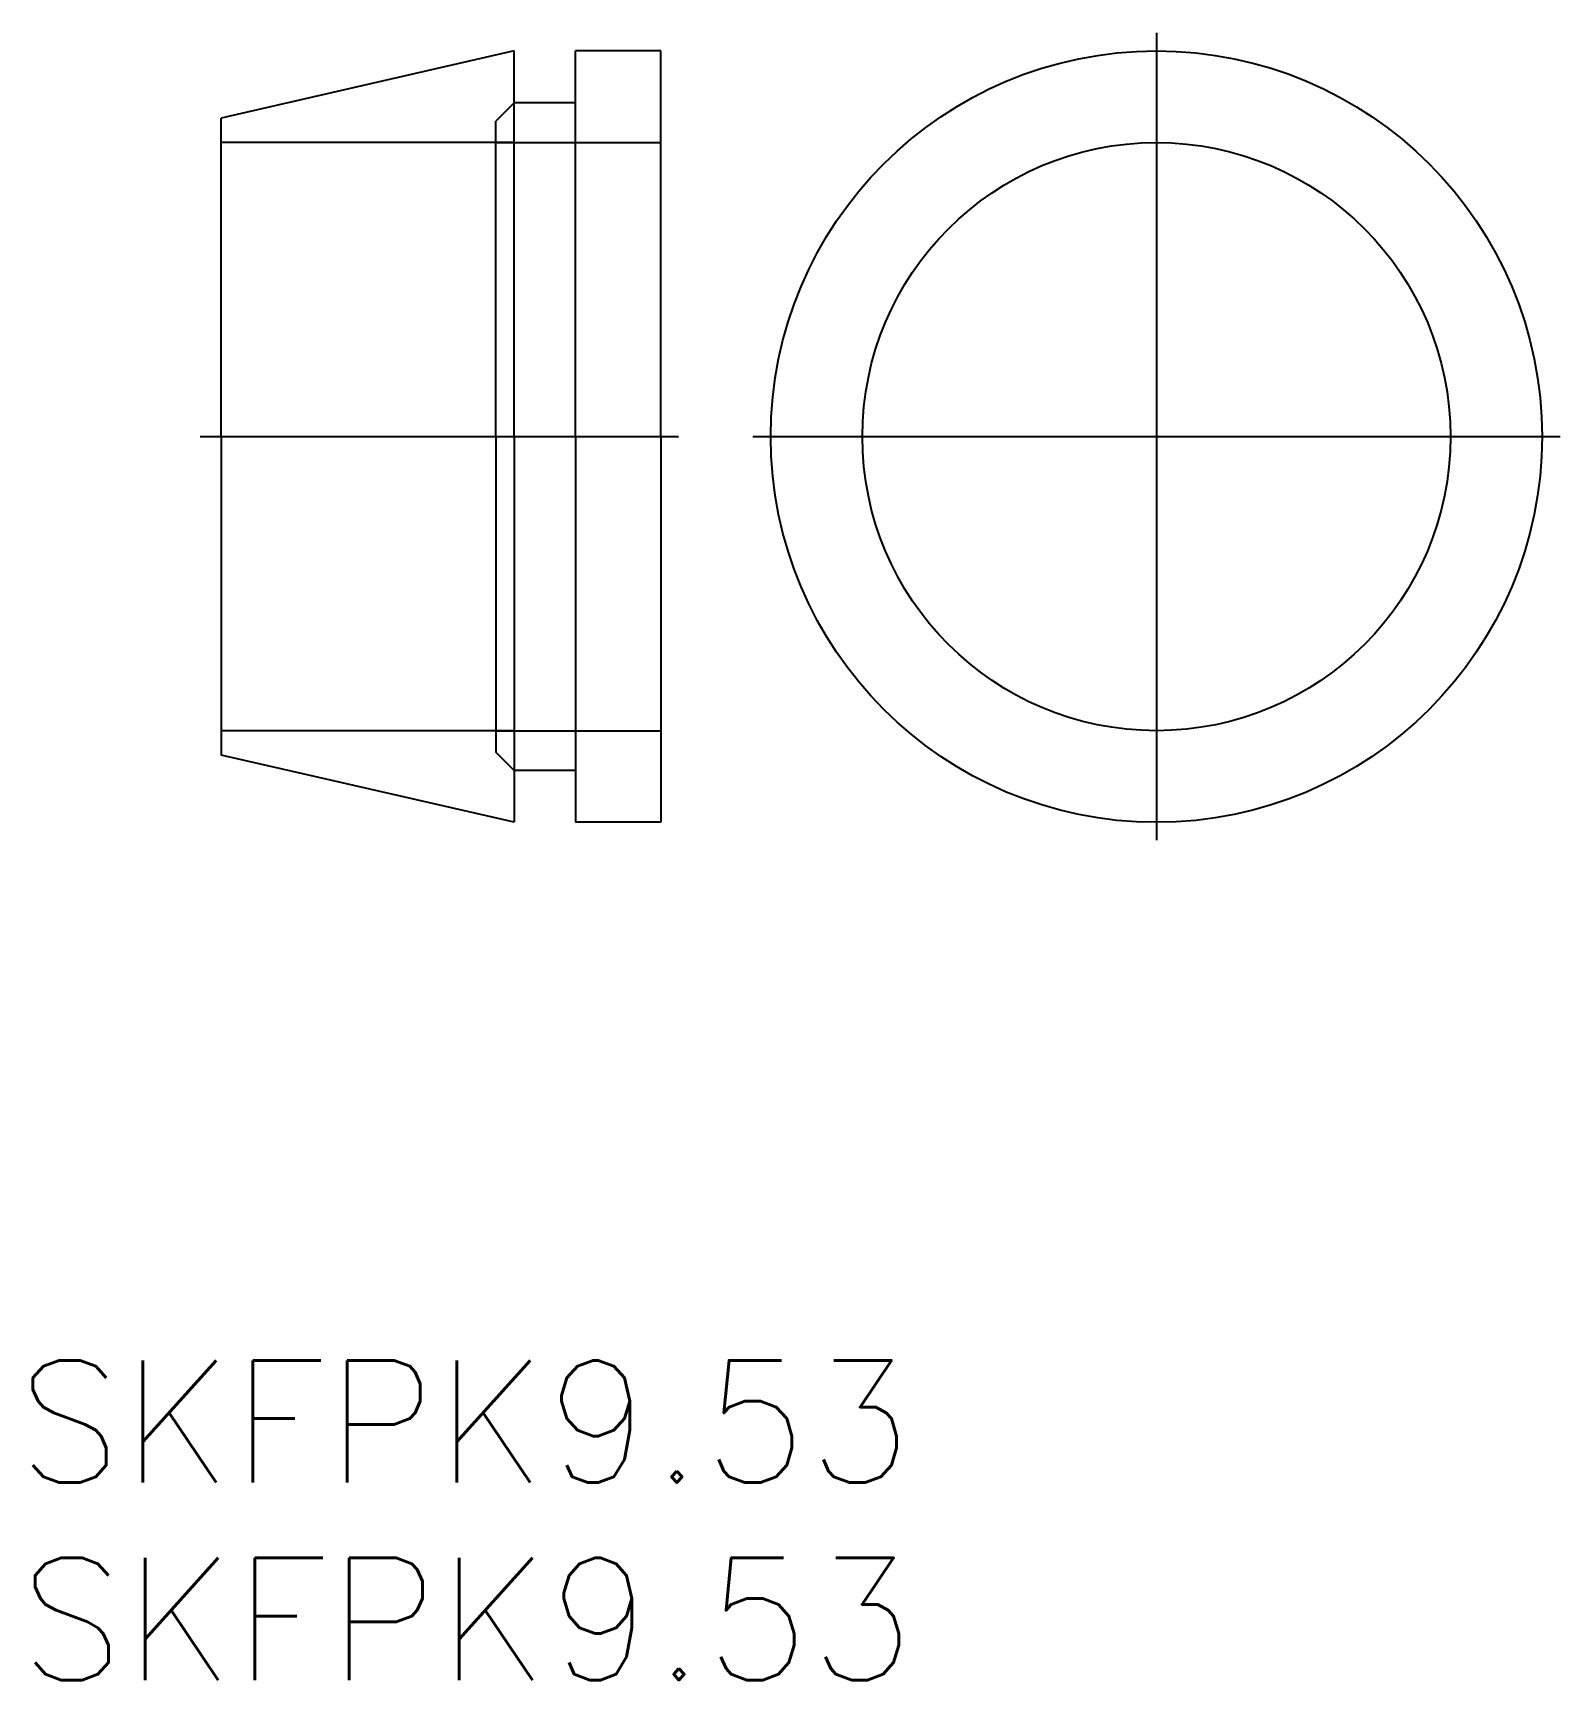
# Model space of a CAD drawing. Extents: x 0.6 to 25.6, y -15.5 to 11.5.
import ezdxf

# ---------------------------------------------------------------- set-up
doc = ezdxf.new("R2010")
doc.units = 0
doc.linetypes.add('CENTER', pattern=[50.8, 31.75, -6.35, 6.35, -6.35])
doc.linetypes.add('DASHED', pattern=[19.05, 12.7, -6.35])
doc.layers.get('0').update_dxf_attribs({"linetype": 'CONTINUOUS'})
doc.layers.add('CENTER', color=1, linetype='CENTER')
doc.styles.get("Standard").update_dxf_attribs({"font": 'txt.shx', "bigfont": '@extfont2.shx'})

msp = doc.modelspace()

# ---------------------------------------------------------------- linework, layer by layer
at = {"color": 7, "linetype": 'CONTINUOUS'}
for p, q in [((8.442, 11.215), (3.642, 10.115)), ((8.442, 4.9), (8.442, 11.215)), ((9.442, 4.9), (9.442, 11.215)), ((10.842, 11.215), (9.442, 11.215)), ((10.842, 4.9), (10.842, 11.215)), ((9.442, 10.365), (8.442, 10.365)), ((3.642, 4.9), (3.642, 10.115)), ((3.642, 4.9), (3.642, -0.315)), ((8.442, 4.9), (8.442, -1.415)), ((9.442, 4.9), (9.442, -1.415)), ((10.842, 4.9), (10.842, -1.415)), ((8.442, -1.415), (3.642, -0.315)), ((9.442, -0.565), (8.442, -0.565)), ((10.842, -1.415), (9.442, -1.415))]:
    msp.add_line(p, q, dxfattribs=at)
at = {"color": 3, "linetype": 'DASHED'}
for p, q in [((8.442, 10.365), (8.142, 10.065)), ((8.142, 4.9), (8.142, 10.065)), ((8.442, 9.715), (3.642, 9.715)), ((8.142, 9.715), (10.842, 9.715)), ((8.142, 4.9), (8.142, -0.265)), ((8.442, 0.085), (3.642, 0.085)), ((8.142, 0.085), (10.842, 0.085)), ((8.442, -0.565), (8.142, -0.265))]:
    msp.add_line(p, q, dxfattribs=at)
at = {"color": 7, "linetype": 'CONTINUOUS'}
for radius in [6.315, 4.815]:
    msp.add_circle((18.957, 4.9), radius, dxfattribs=at)
at = {"layer": 'CENTER', "color": 1, "linetype": 'CENTER'}
for p, q in [((18.957, 11.509), (18.957, -1.709)), ((3.3, 4.9), (11.131, 4.9)), ((12.348, 4.9), (25.567, 4.9))]:
    msp.add_line(p, q, dxfattribs=at)

# ---------------------------------------------------------------- texts
at = {"color": 7, "linetype": 'CONTINUOUS'}
for p in [(0.303, -12.226), (0.338, -15.458)]:
    msp.add_text('SKFPK9.53', height=2, dxfattribs=at).set_placement(p)

doc.saveas('drawing.dxf')
